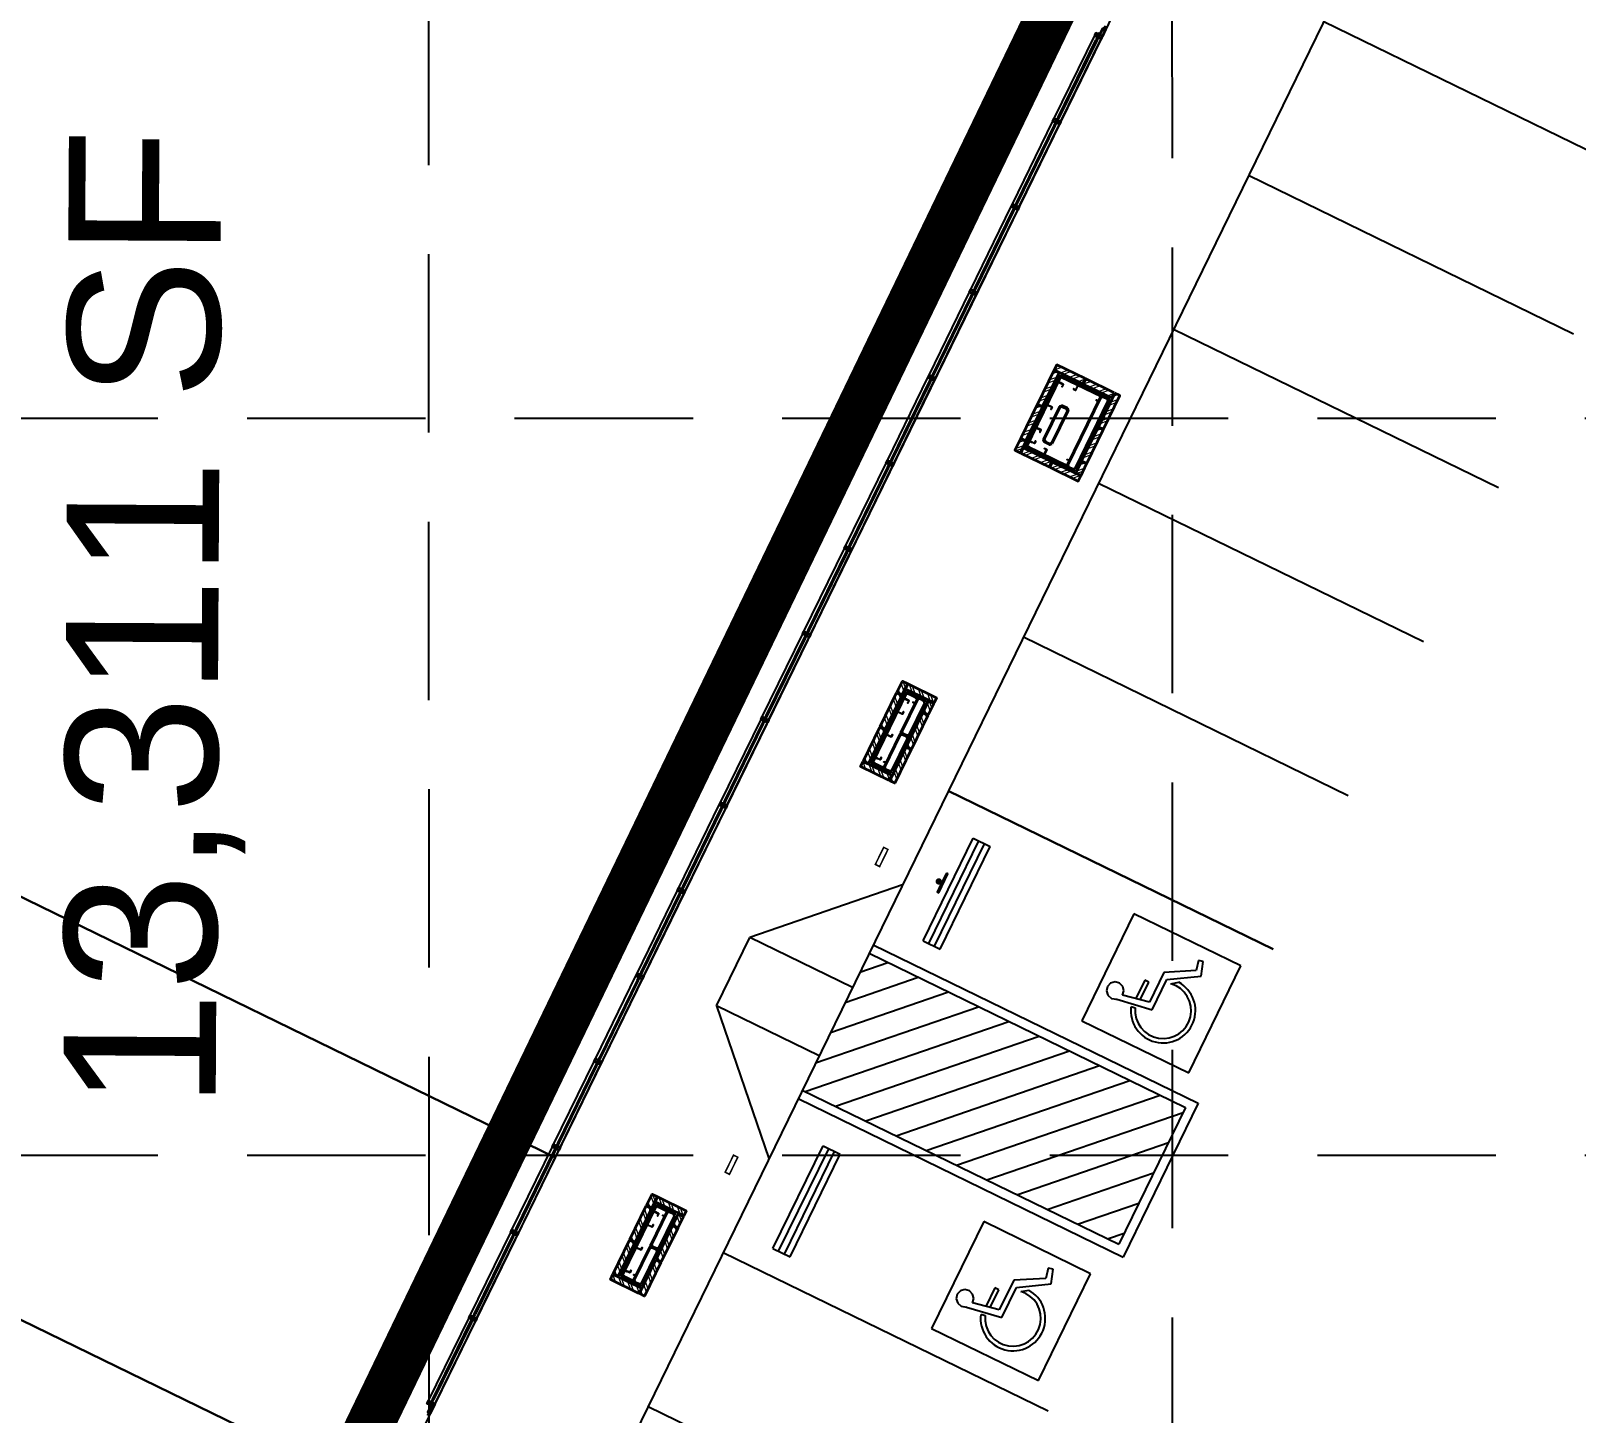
# Model space of a CAD drawing. Header units: inches. Extents: x -105549 to 5741, y -35602 to 5776.
# Drawn here: x 5370 to 5451.3, y 3745.9 to 3818.6 of the extents above; entities that cross this region are included whole.
import ezdxf

# ---------------------------------------------------------------- set-up
doc = ezdxf.new("R2010")
doc.units = ezdxf.units.IN
doc.header["$LTSCALE"] = 30
doc.header["$MEASUREMENT"] = 0
doc.linetypes.add('HIDDEN', pattern=[0.375, 0.25, -0.125])
for name, color, linetype in [('A-SITE-CURB', 2, 'Continuous'), ('A-SITE-PKSTRIPE', 7, 'Continuous'), ('Buildings', 3, 'Continuous'), ('Buildings Inner lines', 213, 'Continuous'), ('C-BLDG-OTLN', 8, 'Continuous'), ('GRID', 254, 'HIDDEN'), ('SITE-PARKING NOTES', 7, 'Continuous')]:
    doc.layers.add(name, color=color, linetype=linetype)
for name, color, linetype, lineweight in [('A-Wall-Detl-Fine', 70, 'Continuous', 18), ('A-Wall-Detl-Medm', 5, 'Continuous', 35), ('A-Wall-Detl-Patt', 170, 'Continuous', 18), ('A-Wall-Detl-Thin', 7, 'Continuous', 25), ('A-Wall-Tilt', 3, 'Continuous', 50)]:
    doc.layers.add(name, color=color, linetype=linetype, lineweight=lineweight)
doc.styles.get("Standard").update_dxf_attribs({"font": 'ARIAL.TTF'})
pattern_1 = [(108.99537, (5206.8208, 3777.82475), (-0.3545793, -0.1220594), []), (108.99537, (5206.89832, 3777.98363), (-0.3545793, -0.1220594), [])]
pattern_2 = [(108.99537, (5219.97413, 3804.7875), (-0.3545793, -0.1220594), []), (108.99537, (5220.05163, 3804.9464), (-0.3545793, -0.1220594), [])]
pattern_3 = [(198.99537, (5286.675, 3937.64396), (-0.1220594, 0.3545793), []), (198.99537, (5286.5975, 3937.4851), (-0.1220594, 0.3545793), [])]
pattern_4 = [(198.99537, (5285.149, 3938.3884), (-0.1220594, 0.3545793), []), (198.99537, (5285.0715, 3938.22952), (-0.1220594, 0.3545793), [])]

# ---------------------------------------------------------------- blocks, each defined once
blk = doc.blocks.new('8410KC1')
at = {"layer": 'A-Wall-Detl-Fine'}
for p, q in [((1.75, 0.375), (1.875, 0.375)), ((1.875, 0.375), (1.875, 0.5)), ((2.375, 0.3125), (2.125, 0.3125)), ((2.625, 0.5), (2.625, 0.375)), ((2.625, 0.375), (2.75, 0.375)), ((1.75, -0.375), (1.875, -0.375)), ((1.875, -0.375), (1.875, -0.5)), ((2.375, -0.3125), (2.125, -0.3125)), ((2.625, -0.5), (2.625, -0.375)), ((2.625, -0.375), (2.75, -0.375))]:
    blk.add_line(p, q, dxfattribs=at)
for points in [[(1.875, 0.5), (1.625, 0.5), (1.625, 0.75), (1.875, 0.75)], [(1.75, 0.375), (1.75, 0.0625), (2.75, 0.0625), (2.75, 0.375)], [(1.875, 0.5), (2.125, 0.3125), (2.125, 0.9375)], [(2.625, 0.5), (2.375, 0.3125), (2.375, 0.9375)], [(2.625, 0.75), (2.875, 0.75), (2.875, 0.5), (2.625, 0.5)], [(1.875, -0.5), (1.625, -0.5), (1.625, -0.75), (1.875, -0.75)], [(1.75, -0.375), (1.75, -0.0625), (2.75, -0.0625), (2.75, -0.375)], [(1.875, -0.5), (2.125, -0.3125), (2.125, -0.9375)], [(2.625, -0.5), (2.375, -0.3125), (2.375, -0.9375)], [(2.625, -0.75), (2.875, -0.75), (2.875, -0.5), (2.625, -0.5)]]:
    blk.add_lwpolyline(points, dxfattribs=at)
at = {"layer": 'A-Wall-Detl-Medm'}
for p, q in [((1.5, 0.5), (1.5, 0.5)), ((3, 0.5), (3, 0.5)), ((1.5, -0.5), (1.5, -0.5)), ((3, -0.5), (3, -0.5))]:
    blk.add_line(p, q, dxfattribs=at)
for points in [[(2.125, -2.875), (2.125, -0.9375), (1.875, -0.75), (1.875, -0.875), (0, -0.875), (0, 0.875), (1.875, 0.875), (1.875, 0.75), (2.125, 0.9375), (2.125, 2.875)], [(2.375, 2.875), (2.375, 0.9375), (2.625, 0.75), (2.625, 0.875), (4.5, 0.875), (4.5, -0.875), (2.625, -0.875), (2.625, -0.75), (2.375, -0.9375), (2.375, -2.875)]]:
    blk.add_lwpolyline(points, dxfattribs=at)
at = {"layer": 'A-Wall-Detl-Thin'}
for points in [[(1.625, -0.375), (1.625, 0.375), (1.5, 0.375), (1.5, 0.75), (0.125, 0.75), (0.125, -0.75), (1.5, -0.75), (1.5, -0.375)], [(2.875, 0.375), (2.875, -0.375), (3, -0.375), (3, -0.75), (4.375, -0.75), (4.375, 0.75), (3, 0.75), (3, 0.375)]]:
    blk.add_lwpolyline(points, close=True, dxfattribs=at)
blk = doc.blocks.new('8410BJ1')
at = {"layer": 'A-Wall-Detl-Fine'}
for p, q in [((1.62, 0.22), (1.62, 0.12)), ((1.75, 0.12), (1.75, 0)), ((1.94, 1.12), (2.56, 0.69)), ((2.56, 1.12), (1.94, 0.69)), ((2.12, 1.13), (2.12, 1.81)), ((2.38, 1.13), (2.38, 1.81)), ((2.62, 0), (2.62, 0.12)), ((2.88, 0.22), (2.88, 0.12)), ((0.5, -4.22), (0.31, -4.22)), ((0.5, -4.31), (0.5, -4.22)), ((0.75, -4.12), (0.75, -4.75)), ((1, -4.12), (0.75, -4.12)), ((1, -4.12), (1, -4.75)), ((1.44, -4.22), (1.25, -4.22)), ((1.25, -4.22), (1.25, -4.31)), ((1.88, -0.19), (1.75, -0.06)), ((1.75, -0.06), (1.75, -0.25)), ((3, 0), (2.62, 0)), ((3, 0), (2.69, 0))]:
    blk.add_line(p, q, dxfattribs=at)
for points in [[(1.5, 0.12), (1.88, 0.12), (1.88, -0.19), (2.25, -0.19), (2.25, -0.44), (1.88, -0.44)], [(1.88, 1.62), (1.62, 1.62), (1.62, 1.37), (1.88, 1.37), (2.12, 1.19)], [(1.62, 0.22), (1.97, 0.22), (1.97, -0.09), (2.25, -0.09), (2.25, 0.22), (2.88, 0.22)], [(1.88, 1.37), (1.88, 1.25), (1.75, 1.25), (1.75, 0.69), (1.94, 0.69)], [(2.62, 0.22), (2.62, 0.34), (2.75, 0.34), (2.75, 0.47), (1.75, 0.47), (1.75, 0.34), (1.88, 0.34), (1.88, 0.22)], [(2.38, 1.13), (2.56, 1.12), (2.56, 0.69), (1.94, 0.69), (1.94, 1.12), (2.12, 1.13)], [(2.69, 0), (2.69, -0.09), (2.91, -0.09), (2.91, -0.44), (2.34, -0.44), (2.34, 0.12), (2.88, 0.12)], [(2.38, 1.19), (2.62, 1.37), (2.88, 1.37), (2.88, 1.62), (2.62, 1.62)], [(2.56, 0.69), (2.75, 0.69), (2.75, 1.25), (2.62, 1.25), (2.62, 1.37)], [(0.31, -4.22), (0.31, -4.12), (0.75, -4.12), (0.5, -4.31), (0.31, -4.31), (0.31, -4.56), (0.5, -4.56)], [(1.25, -4.56), (1.44, -4.56), (1.44, -4.31), (1.25, -4.31), (1, -4.12), (1.44, -4.12), (1.44, -4.22)]]:
    blk.add_lwpolyline(points, dxfattribs=at)
for points in [[(0.09, -4.12), (0.22, -4.12), (0.22, -4.56), (0.09, -4.56)], [(1.66, -4.12), (1.53, -4.12), (1.53, -4.56), (1.66, -4.56)]]:
    blk.add_lwpolyline(points, close=True, dxfattribs=at)
at = {"layer": 'A-Wall-Detl-Medm'}
for points in [[(1.75, 0), (0, 0), (0, 1.75), (1.88, 1.75), (1.88, 1.62), (2.12, 1.81), (2.12, 3.75)], [(1.75, -0.56), (1.88, -0.44), (1.88, -0.53), (3, -0.53), (3, 0), (4.5, 0), (4.5, 1.75), (2.62, 1.75), (2.62, 1.62), (2.38, 1.81), (2.38, 3.75)], [(0.5, -4.69), (0, -4.69), (0, -0.13), (1.75, -0.25), (1.75, -4.69), (1.25, -4.69), (1.25, -4.56), (1, -4.75), (1, -6.62)], [(0.75, -6.62), (0.75, -4.75), (0.5, -4.56), (0.5, -4.69)]]:
    blk.add_lwpolyline(points, dxfattribs=at)
at = {"layer": 'A-Wall-Detl-Thin'}
blk.add_line((2.12, 1.13), (2.38, 1.13), dxfattribs=at)
for points in [[(1.5, 0.12), (0.12, 0.12), (0.12, 1.62), (1.5, 1.62), (1.5, 1.25), (1.62, 1.25), (1.62, 0.34), (1.5, 0.34)], [(4.38, 1.62), (3, 1.62), (3, 1.25), (2.88, 1.25), (2.88, 0.34), (3, 0.34), (3, 0.12), (4.38, 0.12)], [(0.12, -0.26), (1.62, -0.37), (1.62, -4), (0.12, -4)]]:
    blk.add_lwpolyline(points, close=True, dxfattribs=at)

msp = doc.modelspace()

# ---------------------------------------------------------------- hatches: boundary and pattern name
at = {"layer": 'A-SITE-PKSTRIPE'}
h = msp.add_hatch(dxfattribs=at)
h.set_pattern_fill('ANSI31', scale=10, angle=63.99734, style=0)
h.set_pattern_definition([(198.99734, (6625.0529, 4358.0506), (-0.4069053, 1.1819171), [])])
h.paths.add_polyline_path([(5410.591, 3762.924), (5414.098, 3770.115), (5430.726, 3762.004), (5427.218, 3754.814)])
at = {"layer": 'A-Wall-Detl-Patt'}
h = msp.add_hatch(dxfattribs=at)
h.set_pattern_fill('ANSI32', angle=63.99537, style=0)
h.set_pattern_definition([(198.99537, (5283.47683, 3938.83326), (-0.1220594, 0.3545793), []), (198.99537, (5283.39932, 3938.67438), (-0.1220594, 0.3545793), [])])
h.paths.add_polyline_path([(5422.95, 3798.979), (5423.221, 3798.847), (5424.085, 3800.616), (5423.813, 3800.749)])
h = msp.add_hatch(dxfattribs=at)
h.set_pattern_fill('ANSI32', angle=63.99537, style=0)
h.set_pattern_definition(pattern_4)
h.paths.add_polyline_path([(5423.959, 3801.048), (5423.827, 3800.777), (5425.325, 3800.046), (5425.457, 3800.317)])
h = msp.add_hatch(dxfattribs=at)
h.set_pattern_fill('ANSI32', angle=333.99537, style=0)
h.set_pattern_definition([(288.99537, (5285.149, 3938.3884), (-0.3545793, -0.1220594), []), (288.99537, (5285.30787, 3938.3109), (-0.3545793, -0.1220594), [])])
h.paths.add_polyline_path([(5424.151, 3800.491), (5422.324, 3796.746), (5422.371, 3796.723), (5424.198, 3800.468)])
h = msp.add_hatch(dxfattribs=at)
h.set_pattern_fill('ANSI32', angle=63.99537, style=0)
h.set_pattern_definition(pattern_4)
h.paths.add_polyline_path([(5426.314, 3799.436), (5424.198, 3800.468), (5424.175, 3800.421), (5426.291, 3799.389)])
h = msp.add_hatch(dxfattribs=at)
h.set_pattern_fill('ANSI32', angle=63.99537, style=0)
h.set_pattern_definition(pattern_3)
h.paths.add_polyline_path([(5426.983, 3799.573), (5426.851, 3799.301), (5425.353, 3800.032), (5425.485, 3800.304)])
h = msp.add_hatch(dxfattribs=at)
h.set_pattern_fill('ANSI32', angle=63.99537, style=0)
h.set_pattern_definition(pattern_3)
h.paths.add_polyline_path([(5426.148, 3797.79), (5426.42, 3797.657), (5427.283, 3799.427), (5427.011, 3799.559)])
h = msp.add_hatch(dxfattribs=at)
h.set_pattern_fill('ANSI32', angle=63.99537, style=0)
h.set_pattern_definition([(198.99537, (5282.59994, 3937.03574), (-0.1220594, 0.3545793), []), (198.99537, (5282.52244, 3936.87686), (-0.1220594, 0.3545793), [])])
h.paths.add_polyline_path([(5422.073, 3797.182), (5422.345, 3797.049), (5423.208, 3798.819), (5422.936, 3798.951)])
h = msp.add_hatch(dxfattribs=at)
h.set_pattern_fill('ANSI32', angle=63.99537, style=0)
h.set_pattern_definition([(198.99537, (5285.79812, 3935.84645), (-0.1220594, 0.3545793), []), (198.99537, (5285.7206, 3935.68757), (-0.1220594, 0.3545793), [])])
h.paths.add_polyline_path([(5425.271, 3795.992), (5425.543, 3795.86), (5426.406, 3797.629), (5426.134, 3797.762)])
h = msp.add_hatch(dxfattribs=at)
h.set_pattern_fill('ANSI32', angle=63.99537, style=0)
h.set_pattern_definition([(198.99537, (5281.72305, 3935.23822), (-0.1220594, 0.3545793), []), (198.99537, (5281.64555, 3935.07935), (-0.1220594, 0.3545793), [])])
h.paths.add_polyline_path([(5421.767, 3796.554), (5422.039, 3796.422), (5422.331, 3797.021), (5422.059, 3797.154)])
h = msp.add_hatch(dxfattribs=at)
h.set_pattern_fill('ANSI32', angle=63.99537, style=0)
h.set_pattern_definition(pattern_4)
h.paths.add_polyline_path([(5422.199, 3796.68), (5422.067, 3796.408), (5423.565, 3795.677), (5423.697, 3795.949)])
h = msp.add_hatch(dxfattribs=at)
h.set_pattern_fill('ANSI32', angle=63.99537, style=0)
h.set_pattern_definition([(198.99537, (5283.345, 3934.6904), (-0.1220594, 0.3545793), []), (198.99537, (5283.26747, 3934.5315), (-0.1220594, 0.3545793), [])])
h.paths.add_polyline_path([(5424.51, 3795.738), (5422.394, 3796.77), (5422.371, 3796.723), (5424.487, 3795.691)])
h = msp.add_hatch(dxfattribs=at)
h.set_pattern_fill('ANSI32', angle=63.99537, style=0)
h.set_pattern_definition(pattern_3)
h.paths.add_polyline_path([(5423.725, 3795.935), (5423.593, 3795.664), (5425.091, 3794.933), (5425.223, 3795.205)])
h = msp.add_hatch(dxfattribs=at)
h.set_pattern_fill('ANSI32', angle=63.99537, style=0)
h.set_pattern_definition([(198.99537, (5284.92124, 3934.04893), (-0.1220594, 0.3545793), []), (198.99537, (5284.84373, 3933.89005), (-0.1220594, 0.3545793), [])])
h.paths.add_polyline_path([(5424.965, 3795.365), (5425.237, 3795.233), (5425.529, 3795.832), (5425.258, 3795.964)])
h = msp.add_hatch(dxfattribs=at)
h.set_pattern_fill('ANSI32', angle=63.99537, style=0)
h.set_pattern_definition([(108.99537, (5220.34803, 3809.42657), (-0.3545793, -0.1220594), []), (108.99537, (5220.42554, 3809.58545), (-0.3545793, -0.1220594), [])])
h.paths.add_polyline_path([(5415.556, 3783.822), (5415.827, 3783.689), (5416.12, 3784.289), (5415.848, 3784.421)])
h = msp.add_hatch(dxfattribs=at)
h.set_pattern_fill('ANSI32', angle=333.99537, style=0)
h.set_pattern_definition([(18.99537, (5219.97413, 3804.7875), (-0.1220594, 0.3545793), []), (18.99537, (5220.133, 3804.71), (-0.1220594, 0.3545793), [])])
h.paths.add_polyline_path([(5414.213, 3780.119), (5416.04, 3783.864), (5416.087, 3783.841), (5414.26, 3780.096)])
h = msp.add_hatch(dxfattribs=at)
h.set_pattern_fill('ANSI32', angle=63.99537, style=0)
h.set_pattern_definition([(108.99537, (5219.47114, 3807.62906), (-0.3545793, -0.1220594), []), (108.99537, (5219.54865, 3807.78794), (-0.3545793, -0.1220594), [])])
h.paths.add_polyline_path([(5414.679, 3782.024), (5414.95, 3781.892), (5415.814, 3783.661), (5415.542, 3783.794)])
h = msp.add_hatch(dxfattribs=at)
h.set_pattern_fill('ANSI32', angle=63.99537, style=0)
h.set_pattern_definition(pattern_2)
h.paths.add_polyline_path([(5417.513, 3783.273), (5417.646, 3783.544), (5416.148, 3784.275), (5416.015, 3784.003)])
h = msp.add_hatch(dxfattribs=at)
h.set_pattern_fill('ANSI32', angle=243.99537, style=0)
h.set_pattern_definition([(288.99537, (5219.97413, 3804.7875), (0.3545793, 0.1220594), []), (288.99537, (5219.89662, 3804.62863), (0.3545793, 0.1220594), [])])
h.paths.add_polyline_path([(5416.087, 3783.841), (5416.677, 3783.553), (5416.654, 3783.507), (5416.064, 3783.794)])
h = msp.add_hatch(dxfattribs=at)
h.set_pattern_fill('ANSI32', angle=63.99537, style=0)
h.set_pattern_definition([(108.99537, (5220.851, 3806.58503), (-0.3545793, -0.1220594), []), (108.99537, (5220.92852, 3806.7439), (-0.3545793, -0.1220594), [])])
h.paths.add_polyline_path([(5416.059, 3780.98), (5416.33, 3780.848), (5417.193, 3782.617), (5416.922, 3782.75)])
h = msp.add_hatch(dxfattribs=at)
h.set_pattern_fill('ANSI32', angle=63.99537, style=0)
h.set_pattern_definition([(108.99537, (5221.7279, 3808.38255), (-0.3545793, -0.1220594), []), (108.99537, (5221.8054, 3808.54143), (-0.3545793, -0.1220594), [])])
h.paths.add_polyline_path([(5416.936, 3782.778), (5417.207, 3782.645), (5417.499, 3783.245), (5417.228, 3783.377)])
h = msp.add_hatch(dxfattribs=at)
h.set_pattern_fill('ANSI32', angle=63.99537, style=0)
h.set_pattern_definition([(108.99537, (5218.59426, 3805.83154), (-0.3545793, -0.1220594), []), (108.99537, (5218.67176, 3805.9904), (-0.3545793, -0.1220594), [])])
h.paths.add_polyline_path([(5413.802, 3780.227), (5414.074, 3780.094), (5414.937, 3781.864), (5414.665, 3781.996)])
h = msp.add_hatch(dxfattribs=at)
h.set_pattern_fill('ANSI32', angle=63.99537, style=0)
h.set_pattern_definition(pattern_2)
h.paths.add_polyline_path([(5415.182, 3779.183), (5415.453, 3779.05), (5416.317, 3780.82), (5416.045, 3780.952)])
h = msp.add_hatch(dxfattribs=at)
h.set_pattern_fill('ANSI32', angle=63.99537, style=0)
h.set_pattern_definition(pattern_2)
h.paths.add_polyline_path([(5415.154, 3779.197), (5415.286, 3779.468), (5413.788, 3780.199), (5413.656, 3779.927)])
h = msp.add_hatch(dxfattribs=at)
h.set_pattern_fill('ANSI32', angle=63.99537, style=0)
h.set_pattern_definition(pattern_2)
h.paths.add_polyline_path([(5414.85, 3779.809), (5414.26, 3780.096), (5414.283, 3780.143), (5414.873, 3779.855)])
h = msp.add_hatch(dxfattribs=at)
h.set_pattern_fill('ANSI32', angle=333.99537, style=0)
h.set_pattern_definition([(18.99537, (5206.8208, 3777.82475), (-0.1220594, 0.3545793), []), (18.99537, (5206.9797, 3777.74725), (-0.1220594, 0.3545793), [])])
h.paths.add_polyline_path([(5401.06, 3753.156), (5402.887, 3756.901), (5402.933, 3756.878), (5401.107, 3753.134)])
h = msp.add_hatch(dxfattribs=at)
h.set_pattern_fill('ANSI32', angle=63.99537, style=0)
h.set_pattern_definition([(108.99537, (5206.31783, 3780.6663), (-0.3545793, -0.1220594), []), (108.99537, (5206.39534, 3780.82518), (-0.3545793, -0.1220594), [])])
h.paths.add_polyline_path([(5401.526, 3755.062), (5401.797, 3754.929), (5402.66, 3756.699), (5402.389, 3756.831)])
h = msp.add_hatch(dxfattribs=at)
h.set_pattern_fill('ANSI32', angle=63.99537, style=0)
h.set_pattern_definition([(108.99537, (5207.1947, 3782.4638), (-0.3545793, -0.1220594), []), (108.99537, (5207.27223, 3782.6227), (-0.3545793, -0.1220594), [])])
h.paths.add_polyline_path([(5402.403, 3756.859), (5402.674, 3756.727), (5402.966, 3757.326), (5402.695, 3757.458)])
h = msp.add_hatch(dxfattribs=at)
h.set_pattern_fill('ANSI32', angle=63.99537, style=0)
h.set_pattern_definition(pattern_1)
h.paths.add_polyline_path([(5404.36, 3756.31), (5404.492, 3756.581), (5402.994, 3757.312), (5402.862, 3757.041)])
h = msp.add_hatch(dxfattribs=at)
h.set_pattern_fill('ANSI32', angle=243.99537, style=0)
h.set_pattern_definition([(288.99537, (5206.8208, 3777.82475), (0.3545793, 0.1220594), []), (288.99537, (5206.7433, 3777.66587), (0.3545793, 0.1220594), [])])
h.paths.add_polyline_path([(5402.933, 3756.878), (5403.523, 3756.591), (5403.5, 3756.544), (5402.911, 3756.832)])
h = msp.add_hatch(dxfattribs=at)
h.set_pattern_fill('ANSI32', angle=63.99537, style=0)
h.set_pattern_definition([(108.99537, (5208.5746, 3781.4198), (-0.3545793, -0.1220594), []), (108.99537, (5208.6521, 3781.57867), (-0.3545793, -0.1220594), [])])
h.paths.add_polyline_path([(5403.782, 3755.815), (5404.054, 3755.683), (5404.346, 3756.282), (5404.075, 3756.414)])
h = msp.add_hatch(dxfattribs=at)
h.set_pattern_fill('ANSI32', angle=63.99537, style=0)
h.set_pattern_definition([(108.99537, (5207.6977, 3779.62227), (-0.3545793, -0.1220594), []), (108.99537, (5207.7752, 3779.78115), (-0.3545793, -0.1220594), [])])
h.paths.add_polyline_path([(5402.905, 3754.018), (5403.177, 3753.885), (5404.04, 3755.655), (5403.769, 3755.787)])
h = msp.add_hatch(dxfattribs=at)
h.set_pattern_fill('ANSI32', angle=63.99537, style=0)
h.set_pattern_definition([(108.99537, (5205.44094, 3778.86878), (-0.3545793, -0.1220594), []), (108.99537, (5205.51845, 3779.02766), (-0.3545793, -0.1220594), [])])
h.paths.add_polyline_path([(5400.649, 3753.264), (5400.92, 3753.132), (5401.783, 3754.901), (5401.512, 3755.034)])
h = msp.add_hatch(dxfattribs=at)
h.set_pattern_fill('ANSI32', angle=63.99537, style=0)
h.set_pattern_definition(pattern_1)
h.paths.add_polyline_path([(5402.029, 3752.22), (5402.3, 3752.088), (5403.163, 3753.857), (5402.892, 3753.99)])
h = msp.add_hatch(dxfattribs=at)
h.set_pattern_fill('ANSI32', angle=63.99537, style=0)
h.set_pattern_definition(pattern_1)
h.paths.add_polyline_path([(5402.001, 3752.234), (5402.133, 3752.505), (5400.635, 3753.236), (5400.503, 3752.965)])
h = msp.add_hatch(dxfattribs=at)
h.set_pattern_fill('ANSI32', angle=63.99537, style=0)
h.set_pattern_definition(pattern_1)
h.paths.add_polyline_path([(5401.696, 3752.846), (5401.107, 3753.134), (5401.129, 3753.18), (5401.719, 3752.893)])

# ---------------------------------------------------------------- linework, layer by layer
at = {"layer": 'A-SITE-CURB', "color": 7}
msp.add_line((5441.938, 3827.187), (5382.363, 3705.054), dxfattribs=at)
at = {"layer": 'A-SITE-PKSTRIPE', "color": 7}
for p, q in [((5437.992, 3819.098), (5455.069, 3810.768)), ((5434.046, 3811.009), (5451.123, 3802.679)), ((5430.101, 3802.92), (5447.177, 3794.59)), ((5426.155, 3794.831), (5443.232, 3786.501)), ((5422.209, 3786.742), (5439.286, 3778.412)), ((5418.263, 3778.653), (5435.34, 3770.323)), ((5435.34, 3770.323), (5418.263, 3778.653)), ((5416.938, 3770.774), (5419.572, 3776.165)), ((5417.238, 3770.627), (5419.872, 3776.019)), ((5417.537, 3770.481), (5420.171, 3775.872)), ((5417.837, 3770.335), (5420.471, 3775.726)), ((5419.572, 3776.165), (5420.468, 3775.727)), ((5418.165, 3774.33), (5417.679, 3773.335)), ((5417.76, 3773.296), (5418.246, 3774.291)), ((5417.951, 3773.688), (5417.91, 3773.807)), ((5417.958, 3773.701), (5417.917, 3773.821)), ((5417.964, 3773.714), (5417.923, 3773.834)), ((5417.971, 3773.728), (5417.93, 3773.847)), ((5417.977, 3773.741), (5417.936, 3773.86)), ((5417.984, 3773.754), (5417.942, 3773.874)), ((5417.99, 3773.767), (5417.949, 3773.887)), ((5417.996, 3773.78), (5417.955, 3773.9)), ((5418.003, 3773.794), (5417.962, 3773.913)), ((5418.009, 3773.807), (5417.968, 3773.927)), ((5418.016, 3773.82), (5417.975, 3773.94)), ((5418.022, 3773.833), (5417.981, 3773.953)), ((5418.029, 3773.847), (5417.988, 3773.966)), ((5418.035, 3773.86), (5417.994, 3773.979)), ((5418.042, 3773.873), (5418.001, 3773.993)), ((5418.048, 3773.886), (5418.007, 3774.006)), ((5418.055, 3773.9), (5418.014, 3774.019)), ((5418.061, 3773.913), (5418.02, 3774.032)), ((5418.068, 3773.926), (5418.027, 3774.046)), ((5418.074, 3773.939), (5418.033, 3774.059)), ((5418.081, 3773.953), (5418.039, 3774.072)), ((5418.087, 3773.966), (5418.046, 3774.085)), ((5418.093, 3773.979), (5418.052, 3774.099)), ((5418.1, 3773.992), (5418.059, 3774.112)), ((5418.106, 3774.005), (5418.065, 3774.125)), ((5418.113, 3774.019), (5418.072, 3774.138)), ((5418.119, 3774.032), (5418.078, 3774.152)), ((5418.126, 3774.045), (5418.085, 3774.165)), ((5418.132, 3774.058), (5418.091, 3774.178)), ((5418.139, 3774.072), (5418.098, 3774.191)), ((5418.145, 3774.085), (5418.104, 3774.204)), ((5418.152, 3774.098), (5418.111, 3774.218)), ((5418.158, 3774.111), (5418.117, 3774.231)), ((5418.165, 3774.125), (5418.124, 3774.244)), ((5418.171, 3774.138), (5418.13, 3774.257)), ((5418.178, 3774.151), (5418.136, 3774.271)), ((5418.184, 3774.164), (5418.143, 3774.284)), ((5418.19, 3774.178), (5418.149, 3774.297)), ((5418.197, 3774.191), (5418.156, 3774.31)), ((5418.203, 3774.204), (5418.162, 3774.324)), ((5418.246, 3774.291), (5418.165, 3774.33)), ((5418.21, 3774.217), (5418.172, 3774.326)), ((5418.216, 3774.23), (5418.186, 3774.32)), ((5418.223, 3774.244), (5418.199, 3774.314)), ((5418.229, 3774.257), (5418.212, 3774.307)), ((5418.236, 3774.27), (5418.225, 3774.301)), ((5418.242, 3774.283), (5418.239, 3774.294)), ((5415.852, 3773.709), (5407.829, 3770.947)), ((5417.679, 3773.335), (5417.76, 3773.296)), ((5417.688, 3773.331), (5417.684, 3773.344)), ((5417.702, 3773.324), (5417.69, 3773.357)), ((5417.715, 3773.318), (5417.697, 3773.371)), ((5417.728, 3773.312), (5417.703, 3773.384)), ((5417.741, 3773.305), (5417.71, 3773.397)), ((5417.755, 3773.299), (5417.716, 3773.41)), ((5417.764, 3773.304), (5417.723, 3773.424)), ((5417.77, 3773.317), (5417.729, 3773.437)), ((5417.777, 3773.33), (5417.736, 3773.45)), ((5417.783, 3773.344), (5417.742, 3773.463)), ((5417.79, 3773.357), (5417.748, 3773.476)), ((5417.796, 3773.37), (5417.755, 3773.49)), ((5417.802, 3773.383), (5417.761, 3773.503)), ((5417.809, 3773.397), (5417.768, 3773.516)), ((5417.815, 3773.41), (5417.774, 3773.529)), ((5417.822, 3773.423), (5417.781, 3773.543)), ((5417.828, 3773.436), (5417.787, 3773.556)), ((5417.835, 3773.45), (5417.794, 3773.569)), ((5417.841, 3773.463), (5417.8, 3773.582)), ((5417.848, 3773.476), (5417.807, 3773.596)), ((5417.854, 3773.489), (5417.813, 3773.609)), ((5417.861, 3773.502), (5417.82, 3773.622)), ((5417.867, 3773.516), (5417.826, 3773.635)), ((5417.874, 3773.529), (5417.833, 3773.649)), ((5417.88, 3773.542), (5417.839, 3773.662)), ((5417.887, 3773.555), (5417.845, 3773.675)), ((5417.893, 3773.569), (5417.852, 3773.688)), ((5417.899, 3773.582), (5417.858, 3773.702)), ((5417.906, 3773.595), (5417.865, 3773.715)), ((5417.912, 3773.608), (5417.871, 3773.728)), ((5417.919, 3773.622), (5417.878, 3773.741)), ((5417.925, 3773.635), (5417.884, 3773.754)), ((5417.932, 3773.648), (5417.891, 3773.768)), ((5417.938, 3773.661), (5417.897, 3773.781)), ((5417.945, 3773.675), (5417.904, 3773.794)), ((5428.018, 3772.184), (5425.278, 3766.567)), ((5433.636, 3769.444), (5428.018, 3772.184)), ((5406.076, 3767.352), (5407.829, 3770.947)), ((5413.222, 3768.317), (5407.829, 3770.947)), ((5414.318, 3770.564), (5431.394, 3762.234)), ((5414.318, 3770.564), (5431.394, 3762.234)), ((5416.938, 3770.774), (5417.837, 3770.335)), ((5414.098, 3770.115), (5430.726, 3762.004)), ((5429.591, 3769.103), (5428.829, 3767.54)), ((5431.287, 3769.199), (5429.591, 3769.103)), ((5430.896, 3763.826), (5433.636, 3769.444)), ((5431.411, 3769.735), (5431.287, 3769.199)), ((5431.659, 3769.678), (5431.411, 3769.735)), ((5431.56, 3768.911), (5431.659, 3769.678)), ((5426.627, 3768.371), (5426.573, 3768.133)), ((5426.573, 3768.133), (5426.649, 3767.902)), ((5426.796, 3768.547), (5426.627, 3768.371)), ((5427.03, 3768.613), (5426.796, 3768.547)), ((5427.266, 3768.548), (5427.03, 3768.613)), ((5427.435, 3768.373), (5427.266, 3768.548)), ((5427.42, 3767.918), (5427.49, 3768.135)), ((5427.49, 3768.135), (5427.435, 3768.373)), ((5428.596, 3768.703), (5428.121, 3767.73)), ((5428.35, 3767.663), (5428.807, 3768.6)), ((5428.807, 3768.6), (5428.596, 3768.703)), ((5428.971, 3767.14), (5429.745, 3768.725)), ((5429.745, 3768.725), (5431.56, 3768.911)), ((5429.966, 3768.512), (5430.379, 3768.585)), ((5406.076, 3767.352), (5408.838, 3759.33)), ((5411.468, 3764.722), (5406.076, 3767.352)), ((5426.649, 3767.902), (5426.832, 3767.741)), ((5426.832, 3767.741), (5427.119, 3767.694)), ((5427.072, 3767.697), (5427.119, 3767.694)), ((5427.119, 3767.694), (5428.971, 3767.14)), ((5428.829, 3767.54), (5427.42, 3767.918)), ((5427.875, 3767.314), (5428.091, 3767.251)), ((5425.278, 3766.567), (5430.896, 3763.826)), ((5410.372, 3762.475), (5427.449, 3754.145)), ((5410.372, 3762.475), (5427.449, 3754.145)), ((5410.591, 3762.924), (5427.218, 3754.814)), ((5430.726, 3762.004), (5427.218, 3754.814)), ((5431.394, 3762.234), (5427.449, 3754.145)), ((5409.047, 3754.596), (5411.681, 3759.987)), ((5409.346, 3754.45), (5411.98, 3759.841)), ((5409.646, 3754.303), (5412.28, 3759.694)), ((5409.945, 3754.157), (5412.579, 3759.548)), ((5411.681, 3759.987), (5412.576, 3759.549)), ((5420.127, 3756.006), (5417.387, 3750.389)), ((5425.744, 3753.266), (5420.127, 3756.006)), ((5406.426, 3754.386), (5423.503, 3746.056)), ((5406.426, 3754.386), (5423.503, 3746.056)), ((5409.047, 3754.596), (5409.945, 3754.157)), ((5423.52, 3753.557), (5423.396, 3753.021)), ((5423.768, 3753.5), (5423.52, 3753.557)), ((5421.7, 3752.925), (5420.937, 3751.362)), ((5423.396, 3753.021), (5421.7, 3752.925)), ((5421.853, 3752.547), (5423.669, 3752.733)), ((5423.004, 3747.649), (5425.744, 3753.266)), ((5423.669, 3752.733), (5423.768, 3753.5)), ((5418.736, 3752.193), (5418.682, 3751.955)), ((5418.682, 3751.955), (5418.757, 3751.724)), ((5418.904, 3752.369), (5418.736, 3752.193)), ((5419.139, 3752.435), (5418.904, 3752.369)), ((5419.374, 3752.37), (5419.139, 3752.435)), ((5419.543, 3752.195), (5419.374, 3752.37)), ((5419.529, 3751.74), (5419.598, 3751.958)), ((5419.598, 3751.958), (5419.543, 3752.195)), ((5420.705, 3752.525), (5420.23, 3751.552)), ((5420.459, 3751.485), (5420.916, 3752.422)), ((5420.916, 3752.422), (5420.705, 3752.525)), ((5421.08, 3750.962), (5421.853, 3752.547)), ((5422.075, 3752.334), (5422.487, 3752.407)), ((5418.757, 3751.724), (5418.941, 3751.563)), ((5418.941, 3751.563), (5419.228, 3751.516)), ((5419.18, 3751.519), (5419.228, 3751.516)), ((5419.228, 3751.516), (5421.08, 3750.962)), ((5420.937, 3751.362), (5419.529, 3751.74)), ((5419.984, 3751.136), (5420.199, 3751.073)), ((5417.387, 3750.389), (5423.004, 3747.649)), ((5402.481, 3746.297), (5419.557, 3737.967))]:
    msp.add_line(p, q, dxfattribs=at)
at = {"layer": 'A-SITE-PKSTRIPE', "color": 7, "const_width": 0.0833, "elevation": 0}
msp.add_lwpolyline([(5415.09, 3775.569), (5414.652, 3774.671), (5414.427, 3774.78), (5414.866, 3775.679)], close=True, dxfattribs=at)
at = {"layer": 'A-SITE-PKSTRIPE', "color": 7, "const_width": 0.167, "elevation": 0}
for points in [[(5417.799, 3773.962, 1), (5417.724, 3773.813, 1)], [(5417.799, 3773.962, -1), (5417.724, 3773.813, -1)]]:
    msp.add_lwpolyline(points, format="xyb", dxfattribs=at)
at = {"layer": 'A-SITE-PKSTRIPE', "color": 7, "const_width": 0.0833}
msp.add_lwpolyline([(5407.199, 3759.392), (5406.76, 3758.493), (5406.536, 3758.602), (5406.974, 3759.501)], close=True, dxfattribs=at)
at = {"layer": 'A-SITE-PKSTRIPE', "color": 7}
for centre, radius, start, end in [((5429.552, 3767.098), 1.701, 173.14768, 60.9322), ((5429.554, 3767.101), 1.47, 174.29911, 73.72048), ((5421.661, 3750.92), 1.701, 173.14768, 60.9322), ((5421.663, 3750.923), 1.47, 174.29911, 73.72048)]:
    msp.add_arc(centre, radius, start, end, dxfattribs=at)
at = {"layer": 'A-Wall-Detl-Medm', "color": 7}
for p, q in [((5424.06, 3814.061), (5426.042, 3818.124)), ((5426.061, 3818.115), (5424.079, 3814.052)), ((5421.868, 3809.567), (5423.85, 3813.63)), ((5423.869, 3813.621), (5421.887, 3809.558)), ((5419.676, 3805.073), (5421.658, 3809.136)), ((5421.677, 3809.127), (5419.695, 3805.064)), ((5417.484, 3800.579), (5419.466, 3804.643)), ((5419.485, 3804.633), (5417.502, 3800.57)), ((5415.291, 3796.086), (5417.274, 3800.149)), ((5417.292, 3800.14), (5415.31, 3796.077)), ((5413.099, 3791.592), (5415.081, 3795.655)), ((5415.1, 3795.646), (5413.118, 3791.583)), ((5410.907, 3787.098), (5412.889, 3791.161)), ((5412.908, 3791.152), (5410.926, 3787.089)), ((5408.715, 3782.604), (5410.697, 3786.667)), ((5410.716, 3786.658), (5408.734, 3782.595)), ((5406.523, 3778.111), (5408.505, 3782.174)), ((5408.523, 3782.165), (5406.541, 3778.101)), ((5404.33, 3773.617), (5406.312, 3777.68)), ((5406.331, 3777.671), (5404.349, 3773.608)), ((5402.138, 3769.123), (5404.12, 3773.186)), ((5404.139, 3773.177), (5402.157, 3769.114)), ((5401.947, 3768.683), (5399.965, 3764.62)), ((5397.754, 3760.135), (5399.736, 3764.198)), ((5399.755, 3764.189), (5397.772, 3760.126)), ((5395.561, 3755.642), (5397.544, 3759.705)), ((5397.562, 3759.696), (5395.58, 3755.632)), ((5393.369, 3751.148), (5395.351, 3755.211)), ((5395.37, 3755.202), (5393.388, 3751.139)), ((5391.177, 3746.654), (5393.159, 3750.717)), ((5393.178, 3750.708), (5391.196, 3746.645))]:
    msp.add_line(p, q, dxfattribs=at)
for points in [[(5423.813, 3800.749), (5422.95, 3798.979), (5423.221, 3798.847), (5424.085, 3800.616)], [(5425.457, 3800.317), (5423.959, 3801.048), (5423.827, 3800.777), (5425.325, 3800.046)], [(5424.151, 3800.491), (5422.324, 3796.746), (5422.371, 3796.723), (5424.198, 3800.468)], [(5426.314, 3799.436), (5424.198, 3800.468), (5424.175, 3800.421), (5426.291, 3799.389)], [(5426.983, 3799.573), (5425.485, 3800.304), (5425.353, 3800.032), (5426.851, 3799.301)], [(5427.011, 3799.559), (5426.148, 3797.79), (5426.42, 3797.657), (5427.283, 3799.427)], [(5422.936, 3798.951), (5422.073, 3797.182), (5422.345, 3797.049), (5423.208, 3798.819)], [(5426.134, 3797.762), (5425.271, 3795.992), (5425.543, 3795.86), (5426.406, 3797.629)], [(5422.059, 3797.154), (5421.767, 3796.554), (5422.039, 3796.422), (5422.331, 3797.021)], [(5423.697, 3795.949), (5422.199, 3796.68), (5422.067, 3796.408), (5423.565, 3795.677)], [(5424.487, 3795.691), (5422.371, 3796.723), (5422.394, 3796.77), (5424.51, 3795.738)], [(5425.223, 3795.205), (5423.725, 3795.935), (5423.593, 3795.664), (5425.091, 3794.933)], [(5425.258, 3795.964), (5424.965, 3795.365), (5425.237, 3795.233), (5425.529, 3795.832)], [(5415.556, 3783.822), (5415.848, 3784.421), (5416.12, 3784.289), (5415.827, 3783.689)], [(5414.213, 3780.119), (5416.04, 3783.864), (5416.087, 3783.841), (5414.26, 3780.096)], [(5414.679, 3782.024), (5415.542, 3783.794), (5415.814, 3783.661), (5414.95, 3781.892)], [(5417.513, 3783.273), (5416.015, 3784.003), (5416.148, 3784.275), (5417.646, 3783.544)], [(5416.087, 3783.841), (5416.677, 3783.553), (5416.654, 3783.507), (5416.064, 3783.794)], [(5416.059, 3780.98), (5416.922, 3782.75), (5417.193, 3782.617), (5416.33, 3780.848)], [(5416.936, 3782.778), (5417.228, 3783.377), (5417.499, 3783.245), (5417.207, 3782.645)], [(5413.802, 3780.227), (5414.665, 3781.996), (5414.937, 3781.864), (5414.074, 3780.094)], [(5415.182, 3779.183), (5416.045, 3780.952), (5416.317, 3780.82), (5415.453, 3779.05)], [(5415.154, 3779.197), (5413.656, 3779.927), (5413.788, 3780.199), (5415.286, 3779.468)], [(5414.85, 3779.809), (5414.26, 3780.096), (5414.283, 3780.143), (5414.873, 3779.855)], [(5401.06, 3753.156), (5402.887, 3756.901), (5402.933, 3756.878), (5401.107, 3753.134)], [(5401.526, 3755.062), (5402.389, 3756.831), (5402.66, 3756.699), (5401.797, 3754.929)], [(5402.403, 3756.859), (5402.695, 3757.458), (5402.966, 3757.326), (5402.674, 3756.727)], [(5404.36, 3756.31), (5402.862, 3757.041), (5402.994, 3757.312), (5404.492, 3756.581)], [(5402.933, 3756.878), (5403.523, 3756.591), (5403.5, 3756.544), (5402.911, 3756.832)], [(5403.782, 3755.815), (5404.075, 3756.414), (5404.346, 3756.282), (5404.054, 3755.683)], [(5402.905, 3754.018), (5403.769, 3755.787), (5404.04, 3755.655), (5403.177, 3753.885)], [(5400.649, 3753.264), (5401.512, 3755.034), (5401.783, 3754.901), (5400.92, 3753.132)], [(5402.029, 3752.22), (5402.892, 3753.99), (5403.163, 3753.857), (5402.3, 3752.088)], [(5402.001, 3752.234), (5400.503, 3752.965), (5400.635, 3753.236), (5402.133, 3752.505)], [(5401.696, 3752.846), (5401.107, 3753.134), (5401.129, 3753.18), (5401.719, 3752.893)]]:
    msp.add_lwpolyline(points, close=True, dxfattribs=at)
at = {"layer": 'A-Wall-Detl-Thin', "color": 7}
for p, q in [((5423.828, 3813.989), (5425.956, 3818.351)), ((5424.165, 3813.824), (5426.293, 3818.187)), ((5421.636, 3809.495), (5423.764, 3813.858)), ((5421.973, 3809.331), (5424.101, 3813.693)), ((5419.444, 3805.001), (5421.572, 3809.364)), ((5419.781, 3804.837), (5421.909, 3809.199)), ((5417.251, 3800.507), (5419.38, 3804.87)), ((5417.588, 3800.343), (5419.717, 3804.706)), ((5415.059, 3796.014), (5417.187, 3800.376)), ((5415.396, 3795.849), (5417.525, 3800.212)), ((5412.867, 3791.52), (5414.995, 3795.882)), ((5413.204, 3791.355), (5415.332, 3795.718)), ((5410.675, 3787.026), (5412.803, 3791.389)), ((5411.012, 3786.862), (5413.14, 3791.224)), ((5408.483, 3782.532), (5410.611, 3786.895)), ((5408.82, 3782.368), (5410.948, 3786.73)), ((5406.29, 3778.038), (5408.419, 3782.401)), ((5406.627, 3777.874), (5408.756, 3782.237)), ((5404.098, 3773.545), (5406.226, 3777.907)), ((5404.435, 3773.38), (5406.563, 3777.743)), ((5401.906, 3769.051), (5404.034, 3773.414)), ((5402.243, 3768.886), (5404.371, 3773.249)), ((5399.714, 3764.557), (5401.842, 3768.92)), ((5400.051, 3764.393), (5402.179, 3768.755)), ((5397.521, 3760.063), (5399.65, 3764.426)), ((5397.858, 3759.899), (5399.987, 3764.262)), ((5395.329, 3755.569), (5397.458, 3759.932)), ((5395.666, 3755.405), (5397.795, 3759.768)), ((5393.137, 3751.076), (5395.265, 3755.438)), ((5393.474, 3750.911), (5395.602, 3755.274)), ((5390.945, 3746.582), (5393.073, 3750.945)), ((5391.282, 3746.417), (5393.41, 3750.78))]:
    msp.add_line(p, q, dxfattribs=at)
for points in [[(5424.007, 3800.028), (5423.997, 3800.033), (5424.047, 3800.136), (5424.3, 3800.013), (5424.25, 3799.91), (5424.241, 3799.914), (5424.236, 3799.905), (5424.245, 3799.9, 0.414214), (5424.259, 3799.905), (5424.31, 3800.008, 0.414214), (5424.305, 3800.022), (5424.052, 3800.145, 0.414214), (5424.038, 3800.14), (5423.988, 3800.037, 0.414214), (5423.993, 3800.024), (5424.002, 3800.019)], [(5424.278, 3800.348), (5424.283, 3800.357), (5424.18, 3800.407), (5424.057, 3800.155), (5424.16, 3800.104), (5424.164, 3800.114), (5424.173, 3800.109), (5424.169, 3800.1, -0.414214), (5424.155, 3800.095), (5424.052, 3800.145, -0.414214), (5424.047, 3800.159), (5424.171, 3800.412, -0.414214), (5424.184, 3800.417), (5424.287, 3800.367, -0.414214), (5424.292, 3800.353), (5424.288, 3800.343)], [(5424.971, 3800.01), (5424.976, 3800.019), (5425.079, 3799.969), (5424.955, 3799.716), (5424.852, 3799.766), (5424.857, 3799.776), (5424.848, 3799.78), (5424.843, 3799.771, 0.414214), (5424.848, 3799.757), (5424.951, 3799.707, 0.414214), (5424.965, 3799.712), (5425.088, 3799.964, 0.414214), (5425.083, 3799.978), (5424.98, 3800.029, 0.414214), (5424.966, 3800.024), (5424.962, 3800.014)], [(5426.169, 3799.425), (5426.174, 3799.435), (5426.277, 3799.384), (5426.154, 3799.132), (5426.051, 3799.182), (5426.055, 3799.191), (5426.046, 3799.196), (5426.041, 3799.186, 0.414214), (5426.046, 3799.172), (5426.149, 3799.122, 0.414214), (5426.163, 3799.127), (5426.286, 3799.38, 0.414214), (5426.282, 3799.394), (5426.179, 3799.444, 0.414214), (5426.165, 3799.439), (5426.16, 3799.43)], [(5423.422, 3798.83), (5423.413, 3798.835), (5423.463, 3798.938), (5423.716, 3798.814), (5423.665, 3798.711), (5423.656, 3798.716), (5423.651, 3798.706), (5423.661, 3798.702, 0.414214), (5423.675, 3798.707), (5423.725, 3798.81, 0.414214), (5423.72, 3798.824), (5423.467, 3798.947, 0.414214), (5423.453, 3798.942), (5423.403, 3798.839, 0.414214), (5423.408, 3798.825), (5423.417, 3798.821)], [(5422.837, 3797.632), (5422.828, 3797.636), (5422.878, 3797.739), (5423.131, 3797.616), (5423.081, 3797.513), (5423.071, 3797.517), (5423.067, 3797.508), (5423.076, 3797.504, 0.414214), (5423.09, 3797.508), (5423.14, 3797.611, 0.414214), (5423.136, 3797.625), (5422.883, 3797.749, 0.414214), (5422.869, 3797.744), (5422.819, 3797.641, 0.414214), (5422.823, 3797.627), (5422.833, 3797.622)], [(5422.515, 3796.734), (5422.511, 3796.725), (5422.408, 3796.775), (5422.531, 3797.028), (5422.634, 3796.977), (5422.63, 3796.968), (5422.639, 3796.964), (5422.644, 3796.973, 0.414214), (5422.639, 3796.987), (5422.536, 3797.037, 0.414214), (5422.522, 3797.032), (5422.398, 3796.779, 0.414214), (5422.403, 3796.766), (5422.506, 3796.715, 0.414214), (5422.52, 3796.72), (5422.525, 3796.729)], [(5422.6, 3797.145), (5422.591, 3797.149), (5422.54, 3797.046), (5422.793, 3796.923), (5422.843, 3797.026), (5422.834, 3797.031), (5422.839, 3797.04), (5422.848, 3797.035, -0.414214), (5422.853, 3797.022), (5422.802, 3796.919, -0.414214), (5422.788, 3796.914), (5422.536, 3797.037, -0.414214), (5422.531, 3797.051), (5422.581, 3797.154, -0.414214), (5422.595, 3797.159), (5422.604, 3797.154)], [(5423.208, 3796.396), (5423.204, 3796.387), (5423.307, 3796.336), (5423.43, 3796.589), (5423.327, 3796.639), (5423.322, 3796.63), (5423.313, 3796.635), (5423.318, 3796.644, -0.414214), (5423.331, 3796.649), (5423.434, 3796.599, -0.414214), (5423.439, 3796.585), (5423.316, 3796.332, -0.414214), (5423.302, 3796.327), (5423.199, 3796.377, -0.414214), (5423.194, 3796.391), (5423.199, 3796.401)], [(5424.407, 3795.811), (5424.402, 3795.802), (5424.505, 3795.752), (5424.628, 3796.005), (5424.525, 3796.055), (5424.521, 3796.046), (5424.511, 3796.05), (5424.516, 3796.059, -0.414214), (5424.53, 3796.064), (5424.633, 3796.014, -0.414214), (5424.638, 3796), (5424.514, 3795.747, -0.414214), (5424.5, 3795.743), (5424.397, 3795.793, -0.414214), (5424.393, 3795.807), (5424.397, 3795.816)], [(5416.167, 3783.721), (5416.172, 3783.73), (5416.069, 3783.78), (5415.945, 3783.528), (5416.048, 3783.477), (5416.053, 3783.487), (5416.062, 3783.482), (5416.058, 3783.473, -0.414214), (5416.044, 3783.468), (5415.941, 3783.518, -0.414214), (5415.936, 3783.532), (5416.059, 3783.785, -0.414214), (5416.073, 3783.79), (5416.176, 3783.739, -0.414214), (5416.181, 3783.726), (5416.176, 3783.716)], [(5416.532, 3783.543), (5416.537, 3783.552), (5416.64, 3783.502), (5416.516, 3783.249), (5416.413, 3783.299), (5416.418, 3783.309), (5416.409, 3783.313), (5416.404, 3783.304, 0.414214), (5416.409, 3783.29), (5416.512, 3783.24, 0.414214), (5416.526, 3783.244), (5416.649, 3783.497, 0.414214), (5416.644, 3783.511), (5416.541, 3783.561, 0.414214), (5416.527, 3783.557), (5416.523, 3783.547)], [(5415.658, 3782.914), (5415.649, 3782.919), (5415.598, 3782.816), (5415.851, 3782.693), (5415.901, 3782.796), (5415.892, 3782.8), (5415.896, 3782.81), (5415.906, 3782.805, -0.414214), (5415.911, 3782.791), (5415.86, 3782.688, -0.414214), (5415.846, 3782.683), (5415.594, 3782.807, -0.414214), (5415.589, 3782.821), (5415.639, 3782.924, -0.414214), (5415.653, 3782.928), (5415.662, 3782.924)], [(5415.895, 3783.401), (5415.886, 3783.406), (5415.936, 3783.509), (5416.189, 3783.386), (5416.139, 3783.283), (5416.129, 3783.287), (5416.125, 3783.278), (5416.134, 3783.273, 0.414214), (5416.148, 3783.278), (5416.198, 3783.381, 0.414214), (5416.194, 3783.395), (5415.941, 3783.518, 0.414214), (5415.927, 3783.513), (5415.877, 3783.41, 0.414214), (5415.881, 3783.397), (5415.891, 3783.392)], [(5415.073, 3781.716), (5415.064, 3781.721), (5415.014, 3781.618), (5415.266, 3781.494), (5415.317, 3781.597), (5415.307, 3781.602), (5415.312, 3781.611), (5415.321, 3781.607, -0.414214), (5415.326, 3781.593), (5415.276, 3781.49, -0.414214), (5415.262, 3781.485), (5415.009, 3781.608, -0.414214), (5415.004, 3781.622), (5415.055, 3781.725, -0.414214), (5415.068, 3781.73), (5415.078, 3781.725)], [(5414.404, 3780.107), (5414.4, 3780.098), (5414.297, 3780.148), (5414.42, 3780.401), (5414.523, 3780.35), (5414.518, 3780.341), (5414.528, 3780.336), (5414.532, 3780.346, 0.414214), (5414.527, 3780.36), (5414.425, 3780.41, 0.414214), (5414.411, 3780.405), (5414.287, 3780.152, 0.414214), (5414.292, 3780.139), (5414.395, 3780.088, 0.414214), (5414.409, 3780.093), (5414.414, 3780.102)], [(5414.489, 3780.518), (5414.479, 3780.522), (5414.429, 3780.419), (5414.682, 3780.296), (5414.732, 3780.399), (5414.723, 3780.404), (5414.727, 3780.413), (5414.737, 3780.408, -0.414214), (5414.741, 3780.394), (5414.691, 3780.291, -0.414214), (5414.677, 3780.287), (5414.425, 3780.41, -0.414214), (5414.42, 3780.424), (5414.47, 3780.527, -0.414214), (5414.484, 3780.532), (5414.493, 3780.527)], [(5414.769, 3779.929), (5414.765, 3779.92), (5414.868, 3779.869), (5414.991, 3780.122), (5414.888, 3780.172), (5414.883, 3780.163), (5414.874, 3780.167), (5414.879, 3780.177, -0.414214), (5414.893, 3780.182), (5414.996, 3780.131, -0.414214), (5415, 3780.117), (5414.877, 3779.865, -0.414214), (5414.863, 3779.86), (5414.76, 3779.91, -0.414214), (5414.755, 3779.924), (5414.76, 3779.933)], [(5403.014, 3756.758), (5403.018, 3756.767), (5402.915, 3756.818), (5402.792, 3756.565), (5402.895, 3756.515), (5402.9, 3756.524), (5402.909, 3756.519), (5402.904, 3756.51, -0.414214), (5402.89, 3756.505), (5402.787, 3756.555, -0.414214), (5402.783, 3756.569), (5402.906, 3756.822, -0.414214), (5402.92, 3756.827), (5403.023, 3756.777, -0.414214), (5403.028, 3756.763), (5403.023, 3756.753)], [(5402.505, 3755.952), (5402.495, 3755.956), (5402.445, 3755.853), (5402.698, 3755.73), (5402.748, 3755.833), (5402.739, 3755.838), (5402.743, 3755.847), (5402.753, 3755.842, -0.414214), (5402.757, 3755.828), (5402.707, 3755.725, -0.414214), (5402.693, 3755.721), (5402.44, 3755.844, -0.414214), (5402.436, 3755.858), (5402.486, 3755.961, -0.414214), (5402.5, 3755.966), (5402.509, 3755.961)], [(5402.742, 3756.439), (5402.733, 3756.443), (5402.783, 3756.546), (5403.036, 3756.423), (5402.985, 3756.32), (5402.976, 3756.324), (5402.972, 3756.315), (5402.981, 3756.31, 0.414214), (5402.995, 3756.315), (5403.045, 3756.418, 0.414214), (5403.04, 3756.432), (5402.787, 3756.555, 0.414214), (5402.774, 3756.551), (5402.723, 3756.448, 0.414214), (5402.728, 3756.434), (5402.737, 3756.429)], [(5403.379, 3756.58), (5403.383, 3756.589), (5403.486, 3756.539), (5403.363, 3756.286), (5403.26, 3756.336), (5403.265, 3756.346), (5403.255, 3756.35), (5403.251, 3756.341, 0.414214), (5403.256, 3756.327), (5403.359, 3756.277, 0.414214), (5403.373, 3756.282), (5403.496, 3756.534, 0.414214), (5403.491, 3756.548), (5403.388, 3756.599, 0.414214), (5403.374, 3756.594), (5403.37, 3756.584)], [(5401.92, 3754.753), (5401.911, 3754.758), (5401.86, 3754.655), (5402.113, 3754.532), (5402.163, 3754.635), (5402.154, 3754.639), (5402.159, 3754.649), (5402.168, 3754.644, -0.414214), (5402.173, 3754.63), (5402.122, 3754.527, -0.414214), (5402.109, 3754.522), (5401.856, 3754.646, -0.414214), (5401.851, 3754.66), (5401.901, 3754.763, -0.414214), (5401.915, 3754.767), (5401.925, 3754.763)], [(5401.335, 3753.555), (5401.326, 3753.56), (5401.276, 3753.457), (5401.529, 3753.333), (5401.579, 3753.436), (5401.569, 3753.441), (5401.574, 3753.45), (5401.583, 3753.446, -0.414214), (5401.588, 3753.432), (5401.538, 3753.329, -0.414214), (5401.524, 3753.324), (5401.271, 3753.447, -0.414214), (5401.266, 3753.461), (5401.317, 3753.564, -0.414214), (5401.331, 3753.569), (5401.34, 3753.564)], [(5401.251, 3753.144), (5401.246, 3753.135), (5401.143, 3753.185), (5401.267, 3753.438), (5401.37, 3753.388), (5401.365, 3753.378), (5401.374, 3753.374), (5401.379, 3753.383, 0.414214), (5401.374, 3753.397), (5401.271, 3753.447, 0.414214), (5401.257, 3753.442), (5401.134, 3753.19, 0.414214), (5401.139, 3753.176), (5401.242, 3753.126, 0.414214), (5401.256, 3753.13), (5401.26, 3753.14)], [(5401.616, 3752.966), (5401.611, 3752.957), (5401.714, 3752.907), (5401.838, 3753.159), (5401.735, 3753.21), (5401.73, 3753.2), (5401.721, 3753.205), (5401.725, 3753.214, -0.414214), (5401.739, 3753.219), (5401.842, 3753.169, -0.414214), (5401.847, 3753.155), (5401.724, 3752.902, -0.414214), (5401.71, 3752.897), (5401.607, 3752.947, -0.414214), (5401.602, 3752.961), (5401.607, 3752.971)]]:
    msp.add_lwpolyline(points, format="xyb", close=True, dxfattribs=at)
at = {"layer": 'A-Wall-Tilt', "color": 7}
for points in [[(5424.935, 3795.565), (5424.824, 3795.527), (5424.562, 3795.655), (5424.523, 3795.766), (5426.277, 3799.361), (5426.389, 3799.399), (5426.651, 3799.272), (5426.689, 3799.16)], [(5423.702, 3796.909), (5423.59, 3796.87), (5423.328, 3796.998), (5423.29, 3797.11), (5424.13, 3798.832), (5424.242, 3798.871), (5424.504, 3798.743), (5424.542, 3798.631)], [(5417.052, 3783.278), (5417.014, 3783.389), (5416.751, 3783.517), (5416.64, 3783.478), (5415.8, 3781.756), (5415.838, 3781.644), (5416.1, 3781.517), (5416.212, 3781.555)], [(5415.298, 3779.682), (5415.187, 3779.644), (5414.925, 3779.772), (5414.886, 3779.883), (5415.727, 3781.606), (5415.838, 3781.644), (5416.1, 3781.517), (5416.138, 3781.405)], [(5403.899, 3756.315), (5403.86, 3756.426), (5403.598, 3756.554), (5403.487, 3756.516), (5402.646, 3754.793), (5402.685, 3754.682), (5402.947, 3754.554), (5403.058, 3754.592)], [(5402.145, 3752.72), (5402.033, 3752.681), (5401.771, 3752.809), (5401.733, 3752.921), (5402.573, 3754.643), (5402.685, 3754.682), (5402.947, 3754.554), (5402.985, 3754.442)]]:
    msp.add_lwpolyline(points, close=True, dxfattribs=at)
at = {"layer": 'Buildings', "color": 7, "elevation": 0.001}
for points in [[(5334.694, 3790.075), (5369.149, 3860.702), (5432.062, 3830.011), (5397.607, 3759.384)], [(5325.925, 3772.1), (5334.694, 3790.075), (5397.607, 3759.384), (5388.839, 3741.409)], [(5317.157, 3754.125), (5325.925, 3772.1), (5388.839, 3741.409), (5380.07, 3723.433)]]:
    msp.add_lwpolyline(points, close=True, dxfattribs=at)
at = {"layer": 'Buildings Inner lines', "color": 7, "const_width": 2.5, "elevation": 0.001}
msp.add_lwpolyline([(5296.556, 3705.054), (5370.53, 3856.691), (5428.05, 3828.63), (5368.445, 3705.054)], dxfattribs=at)
at = {"layer": 'C-BLDG-OTLN', "color": 7, "linetype": 'Continuous'}
msp.add_line((5399.946, 3764.629), (5401.928, 3768.692), dxfattribs=at)
at = {"layer": 'GRID', "color": 253, "linetype": 'HIDDEN', "ltscale": 1.25}
for p, q in [((5430.08, 3488.467), (5429.785, 5736.279)), ((5390.985, 3488.108), (5390.873, 5735.41)), ((4228.284, 3798.246), (5700.431, 3798.246)), ((4228.284, 3759.505), (5700.431, 3759.505))]:
    msp.add_line(p, q, dxfattribs=at)

# ---------------------------------------------------------------- block references
at = {"layer": 'A-Wall-Detl-Medm', "color": 7, "yscale": 0.08333333333575865, "zscale": 0.08333333333333333}
for name, p, xscale, rotation in [('8410BJ1', (5426.357, 3818.318, 0), 0.08333333333355143, 153.9953718034899), ('8410KC1', (5424.133, 3813.759, 0), 0.08333333333355143, 153.9953718034899), ('8410KC1', (5421.941, 3809.265, 0), 0.08333333333355143, 153.9953718034899), ('8410KC1', (5419.749, 3804.771, 0), 0.08333333333355143, 153.9953718034899), ('8410KC1', (5417.556, 3800.277, 0), 0.08333333333355143, 153.9953718034899), ('8410KC1', (5415.364, 3795.784, 0), 0.08333333333355143, 153.9953718034899), ('8410KC1', (5413.172, 3791.29, 0), 0.08333333333355143, 153.9953718034899), ('8410KC1', (5410.98, 3786.796, 0), 0.08333333333355143, 153.9953718034899), ('8410KC1', (5408.788, 3782.302, 0), 0.08333333333355143, 153.9953718034899), ('8410KC1', (5406.595, 3777.808, 0), 0.08333333333355143, 153.9953718034899), ('8410KC1', (5404.403, 3773.315, 0), 0.08333333333355143, 153.9953718034899), ('8410KC1', (5402.211, 3768.821, 0), 0.08333333333355143, 153.9953718034899), ('8410KC1', (5400.019, 3764.327, 0), 0.08333333333355143, 153.9953718034899), ('8410KC1', (5397.827, 3759.833, 0), 0.08333333333355143, 153.9953718034899), ('8410KC1', (5395.634, 3755.339, 0), 0.08333333333355143, 153.9953718034899), ('8410KC1', (5393.442, 3750.846, 0), 0.08333333333355143, 153.9953718034899), ('8410BJ1', (5391.218, 3746.286, 0), -0.0833333333335514, 333.99537180349)]:
    msp.add_blockref(name, p, dxfattribs=dict(at, xscale=xscale, rotation=rotation))

# ---------------------------------------------------------------- texts
at = {"layer": 'SITE-PARKING NOTES', "color": 7, "insert": (5371.757, 3761.944), "char_height": 8, "attachment_point": 1, "rotation": 89.67734}
msp.add_mtext('{\\fArial|b0|i0|c0|p34;13,311 SF}', dxfattribs=at)

doc.saveas('drawing.dxf')
